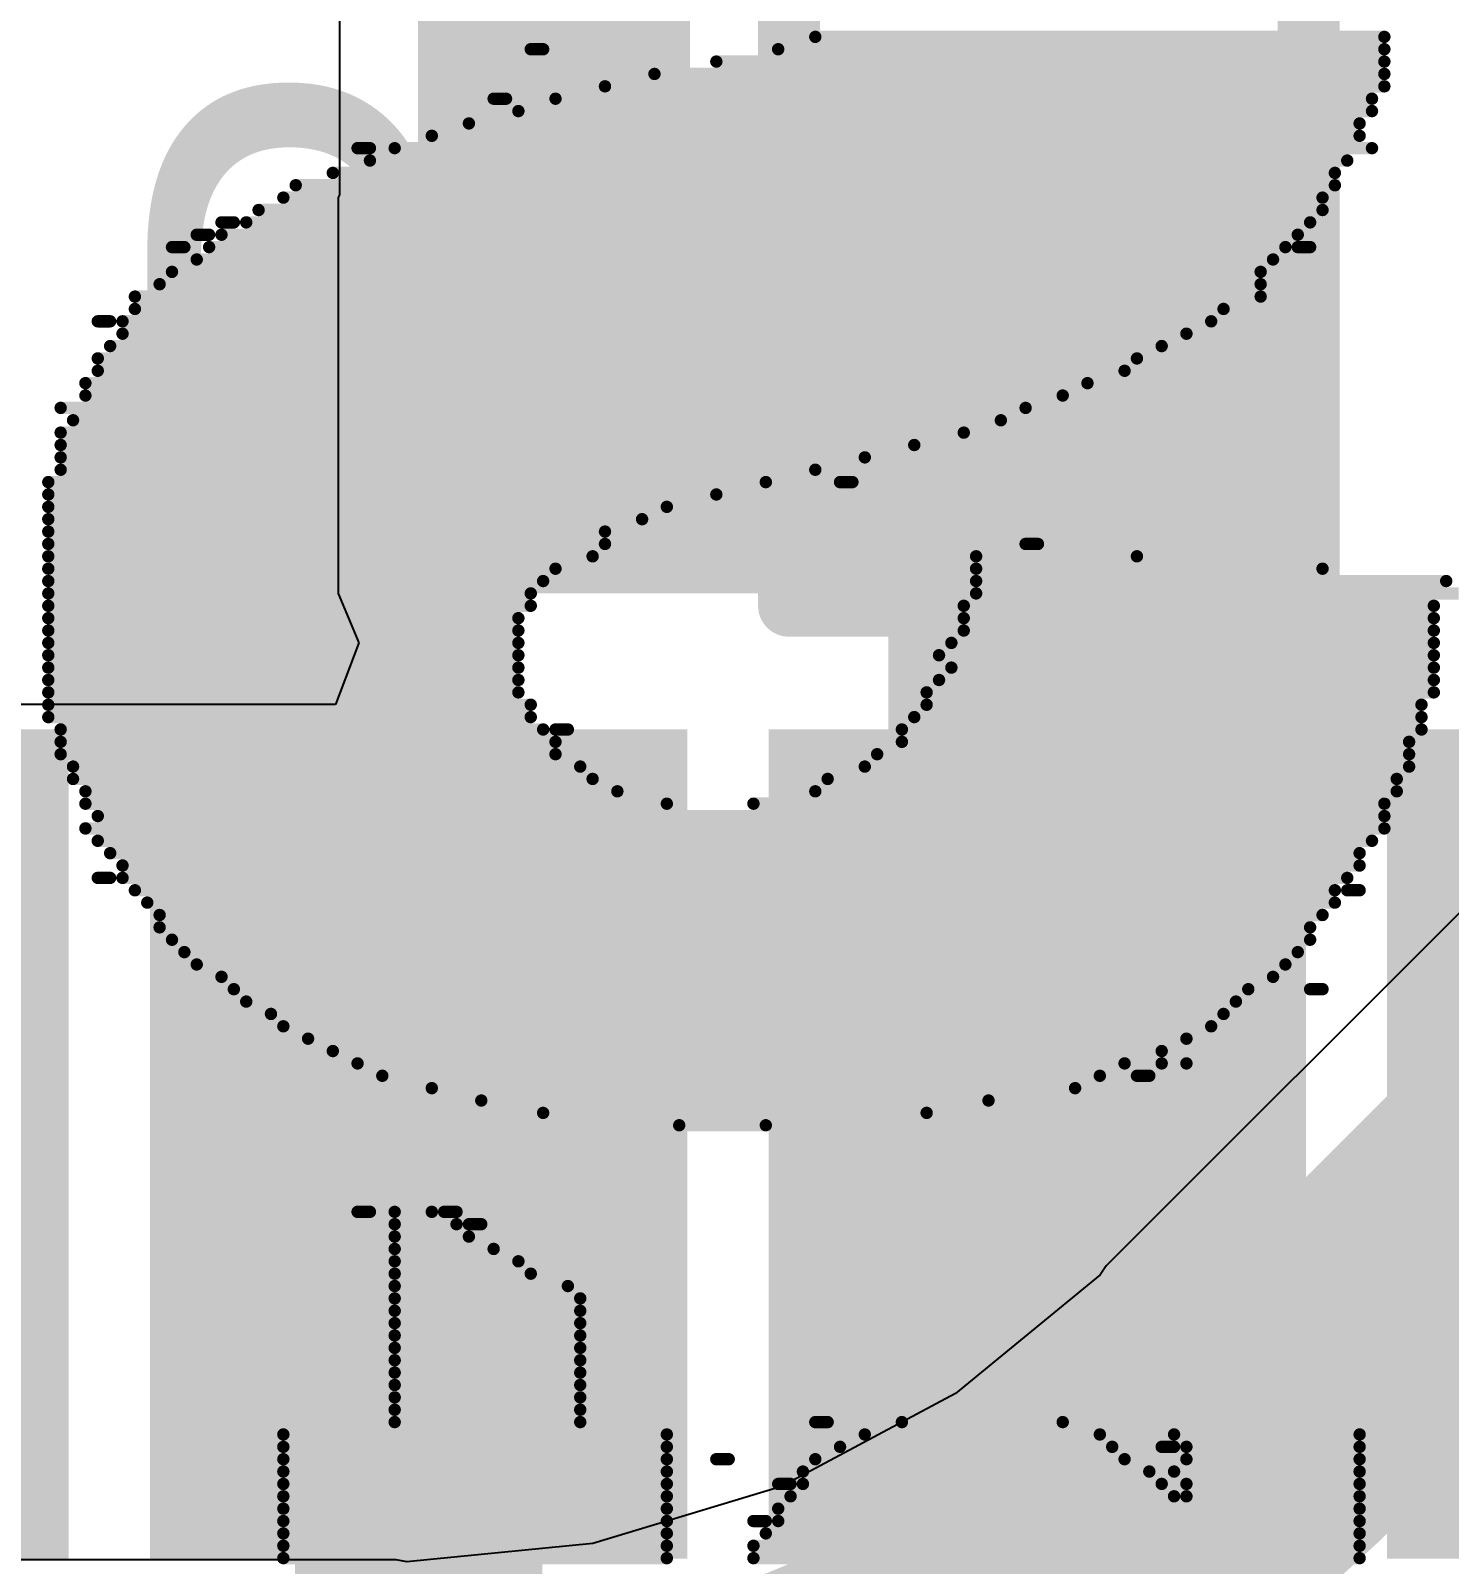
# Model space of a CAD drawing. Header units: inches. Extents: x -0.9 to 13.3, y -2.2 to 2.7.
# Drawn here: x 0.699 to 0.8137, y -0.4515 to -0.3275 of the extents above; entities that cross this region are included whole.
import ezdxf

# ---------------------------------------------------------------- set-up
doc = ezdxf.new("R2010")
doc.units = ezdxf.units.IN
doc.header["$MEASUREMENT"] = 0
for name, color, linetype in [('Board Outline', 216, 'Continuous'), ('Bottom Layer', 5, 'Continuous'), ('Bottom Overlay', 54, 'Continuous'), ('Dimension', 6, 'Continuous'), ('Top Layer', 1, 'Continuous'), ('Top Overlay', 2, 'Continuous'), ('Top Paste', 8, 'Continuous'), ('Top Solder', 216, 'Continuous')]:
    doc.layers.add(name, color=color, linetype=linetype)
doc.styles.add('Arial', font='', dxfattribs={"height": 0.2})
doc.styles.get('Arial').set_extended_font_data('Arial')

# ---------------------------------------------------------------- blocks, each defined once
blk = doc.blocks.new('38_SMD_M______16')
at = {"layer": 'Top Layer'}
for points in [[(0.31496045, -0.13267685), (0.37401555, -0.13267685), (0.37401555, -0.16810995), (0.31496045, -0.16810995)], [(0.31496085, -0.18267725), (0.37401595, -0.18267725), (0.37401595, -0.21811035), (0.31496085, -0.21811035)], [(0.31496055, -0.23267715), (0.37401565, -0.23267715), (0.37401565, -0.26811025), (0.31496055, -0.26811025)]]:
    blk.add_hatch(color=1, dxfattribs=at).paths.add_polyline_path(points)
at = {"layer": 'Top Paste'}
for points in [[(0.31496045, -0.13267685), (0.37401555, -0.13267685), (0.37401555, -0.16810995), (0.31496045, -0.16810995)], [(0.31496085, -0.18267725), (0.37401595, -0.18267725), (0.37401595, -0.21811035), (0.31496085, -0.21811035)], [(0.31496055, -0.23267715), (0.37401565, -0.23267715), (0.37401565, -0.26811025), (0.31496055, -0.26811025)]]:
    blk.add_hatch(color=8, dxfattribs=at).paths.add_polyline_path(points)
at = {"layer": 'Top Solder'}
for points in [[(0.31096075, -0.07867715), (0.37801585, -0.07867715), (0.37801585, -0.12211025), (0.31096075, -0.12211025)], [(0.31096045, -0.12867685), (0.37801555, -0.12867685), (0.37801555, -0.17210995), (0.31096045, -0.17210995)], [(0.31096085, -0.17867725), (0.37801595, -0.17867725), (0.37801595, -0.22211035), (0.31096085, -0.22211035)], [(0.31096055, -0.22867715), (0.37801565, -0.22867715), (0.37801565, -0.27211025), (0.31096055, -0.27211025)]]:
    blk.add_hatch(color=216, dxfattribs=at).paths.add_polyline_path(points)
blk = doc.blocks.new('R___0603_91')
at = {"layer": 'Top Layer'}
for points in [[(-0.0149999, 0.0175002), (-0.0149999, -0.0174998), (-0.0449999, -0.0174998), (-0.0449999, 0.0175002)], [(0.0449999, 0.0174998), (0.0449999, -0.0175002), (0.0149999, -0.0175002), (0.0149999, 0.0174998)]]:
    blk.add_hatch(color=1, dxfattribs=at).paths.add_polyline_path(points)
at = {"layer": 'Top Paste'}
for points in [[(-0.0149999, 0.0175002), (-0.0149999, -0.0174998), (-0.0449999, -0.0174998), (-0.0449999, 0.0175002)], [(0.0449999, 0.0174998), (0.0449999, -0.0175002), (0.0149999, -0.0175002), (0.0149999, 0.0174998)]]:
    blk.add_hatch(color=8, dxfattribs=at).paths.add_polyline_path(points)
at = {"layer": 'Top Solder'}
for points in [[(-0.0109999, 0.0215002), (-0.0109999, -0.0214998), (-0.0489999, -0.0214998), (-0.0489999, 0.0215002)], [(0.0489999, 0.0214998), (0.0489999, -0.0215002), (0.0109999, -0.0215002), (0.0109999, 0.0214998)]]:
    blk.add_hatch(color=216, dxfattribs=at).paths.add_polyline_path(points)
at = {"layer": 'Top Overlay', "const_width": 0.005}
for points in [[(-0.048, 0.0210002), (-0.0480001, -0.0209998)], [(-0.048, 0.0210002), (0.0480001, 0.0209998)], [(0.0480001, 0.0209998), (0.048, -0.0210002)], [(-0.0480001, -0.0209998), (0.048, -0.0210002)]]:
    blk.add_lwpolyline(points, dxfattribs=at)
at = {"layer": 'Top Overlay', "const_width": 0.0025}
for points in [[(-0.04925, 0.0210002, 1), (-0.04675, 0.0210002, 1)], [(-0.04925, 0.0210002, 1), (-0.04675, 0.0210002, 1)], [(0.0467501, 0.0209998, 1), (0.0492501, 0.0209998, 1)], [(0.0467501, 0.0209998, 1), (0.0492501, 0.0209998, 1)], [(-0.0492501, -0.0209998, 1), (-0.0467501, -0.0209998, 1)], [(-0.0492501, -0.0209998, 1), (-0.0467501, -0.0209998, 1)], [(0.04675, -0.0210002, 1), (0.04925, -0.0210002, 1)], [(0.04675, -0.0210002, 1), (0.04925, -0.0210002, 1)]]:
    blk.add_lwpolyline(points, format="xyb", close=True, dxfattribs=at)

msp = doc.modelspace()

# ---------------------------------------------------------------- hatches: boundary and pattern name
at = {"layer": 'Top Layer'}
msp.add_hatch(color=1, dxfattribs=at).paths.add_polyline_path([(0.7303412, -0.3730467), (0.7997782, -0.3730467), (0.7997782, -0.3410467), (0.7303412, -0.3410467)])

# ---------------------------------------------------------------- linework, layer by layer
at = {"layer": 'Board Outline', "const_width": 0.01}
msp.add_lwpolyline([(1.9986701, 0.2156704, -1.122171366645898), (-0.011594, -1.5132862)], format="xyb", dxfattribs=at)
at = {"layer": 'Bottom Layer'}
for p, q in [((0.885105, -0.3282196), (0.7859049, -0.4274197)), ((0.7859049, -0.4274197), (0.7854206, -0.4281445)), ((0.7854206, -0.4281445), (0.7737508, -0.4377216)), ((0.7737508, -0.4377216), (0.7596792, -0.445243)), ((0.7596792, -0.445243), (0.7444107, -0.4498747)), ((0.7444107, -0.4498747), (0.729387, -0.4513544)), ((0.7285319, -0.4511843), (0.3302784, -0.4511843)), ((0.729387, -0.4513544), (0.7285319, -0.4511843))]:
    msp.add_line(p, q, dxfattribs=at)
at = {"layer": 'Bottom Layer', "const_width": 0.025}
msp.add_lwpolyline([(0.7992426, -0.4407574), (1.1005007, -0.1394993)], dxfattribs=at)
msp.add_lwpolyline([(0.7992426, -0.4407574, -0.198912367379658), (0.7285319, -0.4700467)], format="xyb", dxfattribs=at)
at = {"layer": 'Bottom Layer', "const_width": 0.0125}
msp.add_lwpolyline([(0.7929926, -0.4407574, 1), (0.8054926, -0.4407574, 1)], format="xyb", close=True, dxfattribs=at)
msp.add_lwpolyline([(0.7929926, -0.4407574, 1), (0.8054926, -0.4407574, 1)], format="xyb", close=True, dxfattribs=at)
at = {"layer": 'Bottom Overlay', "const_width": 0.001}
for points in [[(0.7394044, -0.3290467), (0.7404044, -0.3290467)], [(0.7594044, -0.3290467), (0.8084044, -0.3290467)], [(0.7624044, -0.3280467), (0.8084044, -0.3280467)], [(0.7544044, -0.3300467), (0.8084044, -0.3300467)], [(0.7494044, -0.3310467), (0.8084044, -0.3310467)], [(0.7454044, -0.3320467), (0.8084044, -0.3320467)], [(0.7364044, -0.3330467), (0.7374044, -0.3330467)], [(0.7384044, -0.3340467), (0.8074044, -0.3340467)], [(0.7414044, -0.3330467), (0.8074044, -0.3330467)], [(0.7344044, -0.3350467), (0.8064044, -0.3350467)], [(0.7314044, -0.3360467), (0.8064044, -0.3360467)], [(0.7254044, -0.3370467), (0.7264044, -0.3370467)], [(0.7284044, -0.3370467), (0.8074044, -0.3370467)], [(0.7264044, -0.3380467), (0.8054044, -0.3380467)], [(0.7204044, -0.3400467), (0.8044044, -0.3400467)], [(0.7234044, -0.3390467), (0.8044044, -0.3390467)], [(0.7194044, -0.3410467), (0.8034044, -0.3410467)], [(0.7174044, -0.3420467), (0.8034044, -0.3420467)], [(0.7144044, -0.3430467), (0.7154044, -0.3430467)], [(0.7164044, -0.3430467), (0.8024044, -0.3430467)], [(0.7104044, -0.3450467), (0.7114044, -0.3450467)], [(0.7124044, -0.3440467), (0.7134044, -0.3440467)], [(0.7134044, -0.3450467), (0.8004044, -0.3450467)], [(0.7144044, -0.3440467), (0.8014044, -0.3440467)], [(0.8014044, -0.3450467), (0.8024044, -0.3450467)], [(0.7124044, -0.3460467), (0.7994044, -0.3460467)], [(0.7104044, -0.3470467), (0.7984044, -0.3470467)], [(0.7094044, -0.3480467), (0.7984044, -0.3480467)], [(0.7074044, -0.3490467), (0.7984044, -0.3490467)], [(0.7074044, -0.3500467), (0.7954044, -0.3500467)], [(0.7044044, -0.3510467), (0.7054044, -0.3510467)], [(0.7064044, -0.3510467), (0.7944044, -0.3510467)], [(0.7064044, -0.3520467), (0.7924044, -0.3520467)], [(0.7054044, -0.3530467), (0.7904044, -0.3530467)], [(0.7044044, -0.3540467), (0.7884044, -0.3540467)], [(0.7044044, -0.3550467), (0.7874044, -0.3550467)], [(0.7034044, -0.3560467), (0.7844044, -0.3560467)], [(0.7034044, -0.3570467), (0.7824044, -0.3570467)], [(0.7014044, -0.3580467), (0.7794044, -0.3580467)], [(0.7014044, -0.3600467), (0.7744044, -0.3600467)], [(0.7024044, -0.3590467), (0.7774044, -0.3590467)], [(0.7014044, -0.3610467), (0.7704044, -0.3610467)], [(0.7014044, -0.3620467), (0.7664044, -0.3620467)], [(0.7014044, -0.3630467), (0.7624044, -0.3630467)], [(0.7004044, -0.3640467), (0.7584044, -0.3640467)], [(0.7004044, -0.3650467), (0.7544044, -0.3650467)], [(0.7644044, -0.3640467), (0.7654044, -0.3640467)], [(0.7004044, -0.3660467), (0.7504044, -0.3660467)], [(0.7004044, -0.3670467), (0.7484044, -0.3670467)], [(0.7004044, -0.3680467), (0.7454044, -0.3680467)], [(0.7004044, -0.3690467), (0.7454044, -0.3690467)], [(0.7794044, -0.3690467), (0.7804044, -0.3690467)], [(0.7004044, -0.3700467), (0.7444044, -0.3700467)], [(0.7004044, -0.3710467), (0.7414044, -0.3710467)], [(0.7754044, -0.3700467), (0.7884044, -0.3700467)], [(0.7754044, -0.3710467), (0.8034044, -0.3710467)], [(0.7004044, -0.3720467), (0.7404044, -0.3720467)], [(0.7754044, -0.3720467), (0.8134044, -0.3720467)], [(0.7004044, -0.3730467), (0.7394044, -0.3730467)], [(0.7754044, -0.3730467), (0.8144044, -0.3730467)], [(0.7004044, -0.3740467), (0.7394044, -0.3740467)], [(0.7744044, -0.3740467), (0.8124044, -0.3740467)], [(0.7004044, -0.3750467), (0.7384044, -0.3750467)], [(0.7004044, -0.3760467), (0.7384044, -0.3760467)], [(0.7744044, -0.3750467), (0.8124044, -0.3750467)], [(0.7744044, -0.3760467), (0.8124044, -0.3760467)], [(0.7004044, -0.3770467), (0.7384044, -0.3770467)], [(0.7734044, -0.3770467), (0.8124044, -0.3770467)], [(0.7004044, -0.3780467), (0.7384044, -0.3780467)], [(0.7724044, -0.3780467), (0.8124044, -0.3780467)], [(0.7004044, -0.3790467), (0.7384044, -0.3790467)], [(0.7734044, -0.3790467), (0.8124044, -0.3790467)], [(0.7004044, -0.3800467), (0.7384044, -0.3800467)], [(0.7004044, -0.3810467), (0.7384044, -0.3810467)], [(0.7714044, -0.3810467), (0.8124044, -0.3810467)], [(0.7724044, -0.3800467), (0.8124044, -0.3800467)], [(0.7004044, -0.3820467), (0.7394044, -0.3820467)], [(0.7714044, -0.3820467), (0.8114044, -0.3820467)], [(0.7004044, -0.3830467), (0.7394044, -0.3830467)], [(0.7704044, -0.3830467), (0.8114044, -0.3830467)], [(0.7014044, -0.3840467), (0.7404044, -0.3840467)], [(0.7414044, -0.3840467), (0.7424044, -0.3840467)], [(0.7694044, -0.3840467), (0.8114044, -0.3840467)], [(0.7014044, -0.3850467), (0.7414044, -0.3850467)], [(0.7014044, -0.3860467), (0.7414044, -0.3860467)], [(0.7674044, -0.3860467), (0.8104044, -0.3860467)], [(0.7694044, -0.3850467), (0.8104044, -0.3850467)], [(0.7024044, -0.3870467), (0.7434044, -0.3870467)], [(0.7664044, -0.3870467), (0.8104044, -0.3870467)], [(0.7024044, -0.3880467), (0.7444044, -0.3880467)], [(0.7634044, -0.3880467), (0.8094044, -0.3880467)], [(0.7034044, -0.3890467), (0.7464044, -0.3890467)], [(0.7624044, -0.3890467), (0.8094044, -0.3890467)], [(0.7034044, -0.3900467), (0.7504044, -0.3900467)], [(0.7044044, -0.3910467), (0.8084044, -0.3910467)], [(0.7574044, -0.3900467), (0.8084044, -0.3900467)], [(0.7034044, -0.3920467), (0.8084044, -0.3920467)], [(0.7044044, -0.3930467), (0.8074044, -0.3930467)], [(0.7054044, -0.3940467), (0.8064044, -0.3940467)], [(0.7044044, -0.3960467), (0.7054044, -0.3960467)], [(0.7064044, -0.3950467), (0.8064044, -0.3950467)], [(0.7064044, -0.3960467), (0.8054044, -0.3960467)], [(0.7074044, -0.3970467), (0.8044044, -0.3970467)], [(0.8054044, -0.3970467), (0.8064044, -0.3970467)], [(0.7084044, -0.3980467), (0.8044044, -0.3980467)], [(0.7094044, -0.3990467), (0.8034044, -0.3990467)], [(0.7094044, -0.4000467), (0.8024044, -0.4000467)], [(0.7104044, -0.4010467), (0.8024044, -0.4010467)], [(0.7114044, -0.4020467), (0.8014044, -0.4020467)], [(0.7124044, -0.4030467), (0.8004044, -0.4030467)], [(0.7144044, -0.4040467), (0.7994044, -0.4040467)], [(0.7154044, -0.4050467), (0.7974044, -0.4050467)], [(0.8024044, -0.4050467), (0.8034044, -0.4050467)], [(0.7164044, -0.4060467), (0.7964044, -0.4060467)], [(0.7184044, -0.4070467), (0.7954044, -0.4070467)], [(0.7194044, -0.4080467), (0.7944044, -0.4080467)], [(0.7214044, -0.4090467), (0.7924044, -0.4090467)], [(0.7234044, -0.4100467), (0.7904044, -0.4100467)], [(0.7254044, -0.4110467), (0.7874044, -0.4110467)], [(0.7274044, -0.4120467), (0.7854044, -0.4120467)], [(0.7884044, -0.4120467), (0.7894044, -0.4120467)], [(0.7904044, -0.4110467), (0.7924044, -0.4110467)], [(0.7314044, -0.4130467), (0.7834044, -0.4130467)], [(0.7354044, -0.4140467), (0.7764044, -0.4140467)], [(0.7404044, -0.4150467), (0.7714044, -0.4150467)], [(0.7514044, -0.4160467), (0.7584044, -0.4160467)], [(0.7254044, -0.4230467), (0.7264044, -0.4230467)], [(0.7284044, -0.4230467), (0.7314044, -0.4230467)], [(0.7324044, -0.4230467), (0.7334044, -0.4230467)], [(0.7284044, -0.4240467), (0.7334044, -0.4240467)], [(0.7344044, -0.4240467), (0.7354044, -0.4240467)], [(0.7284044, -0.4250467), (0.7344044, -0.4250467)], [(0.7284044, -0.4260467), (0.7364044, -0.4260467)], [(0.7284044, -0.4270467), (0.7384044, -0.4270467)], [(0.7284044, -0.4280467), (0.7394044, -0.4280467)], [(0.7284044, -0.4290467), (0.7424044, -0.4290467)], [(0.7284044, -0.4300467), (0.7434044, -0.4300467)], [(0.7284044, -0.4310467), (0.7434044, -0.4310467)], [(0.7284044, -0.4320467), (0.7434044, -0.4320467)], [(0.7284044, -0.4330467), (0.7434044, -0.4330467)], [(0.7284044, -0.4340467), (0.7434044, -0.4340467)], [(0.7284044, -0.4350467), (0.7434044, -0.4350467)], [(0.7284044, -0.4360467), (0.7434044, -0.4360467)], [(0.7284044, -0.4370467), (0.7434044, -0.4370467)], [(0.7284044, -0.4380467), (0.7434044, -0.4380467)], [(0.7284044, -0.4390467), (0.7434044, -0.4390467)], [(0.7284044, -0.4400467), (0.7434044, -0.4400467)], [(0.7624044, -0.4400467), (0.7634044, -0.4400467)], [(0.7694044, -0.4400467), (0.7824044, -0.4400467)], [(0.7194044, -0.4410467), (0.7504044, -0.4410467)], [(0.7664044, -0.4410467), (0.7854044, -0.4410467)], [(0.7914044, -0.4410467), (0.8064044, -0.4410467)], [(0.7194044, -0.4420467), (0.7504044, -0.4420467)], [(0.7194044, -0.4430467), (0.7504044, -0.4430467)], [(0.7544044, -0.4430467), (0.7554044, -0.4430467)], [(0.7624044, -0.4430467), (0.7874044, -0.4430467)], [(0.7644044, -0.4420467), (0.7864044, -0.4420467)], [(0.7904044, -0.4420467), (0.7914044, -0.4420467)], [(0.7924044, -0.4420467), (0.8064044, -0.4420467)], [(0.7924044, -0.4430467), (0.8064044, -0.4430467)], [(0.7194044, -0.4440467), (0.7504044, -0.4440467)], [(0.7614044, -0.4440467), (0.7894044, -0.4440467)], [(0.7914044, -0.4440467), (0.8064044, -0.4440467)], [(0.7194044, -0.4450467), (0.7504044, -0.4450467)], [(0.7594044, -0.4450467), (0.7604044, -0.4450467)], [(0.7614044, -0.4450467), (0.7904044, -0.4450467)], [(0.7924044, -0.4450467), (0.8064044, -0.4450467)], [(0.7194044, -0.4460467), (0.7504044, -0.4460467)], [(0.7604044, -0.4460467), (0.7914044, -0.4460467)], [(0.7924044, -0.4460467), (0.8064044, -0.4460467)], [(0.7194044, -0.4470467), (0.7504044, -0.4470467)], [(0.7194044, -0.4480467), (0.7504044, -0.4480467)], [(0.7574044, -0.4480467), (0.7584044, -0.4480467)], [(0.7594044, -0.4470467), (0.8064044, -0.4470467)], [(0.7594044, -0.4480467), (0.8064044, -0.4480467)], [(0.7194044, -0.4490467), (0.7504044, -0.4490467)], [(0.7584044, -0.4490467), (0.8064044, -0.4490467)], [(0.7194044, -0.4500467), (0.7504044, -0.4500467)], [(0.7574044, -0.4500467), (0.8064044, -0.4500467)], [(0.7194044, -0.4510467), (0.7504044, -0.4510467)], [(0.7574044, -0.4510467), (0.8064044, -0.4510467)]]:
    msp.add_lwpolyline(points, dxfattribs=at)
at = {"layer": 'Bottom Overlay', "const_width": 0.0005}
for points in [[(0.7391544, -0.3290467, 1), (0.7396544, -0.3290467, 1)], [(0.7401544, -0.3290467, 1), (0.7406544, -0.3290467, 1)], [(0.7591544, -0.3290467, 1), (0.7596544, -0.3290467, 1)], [(0.7621544, -0.3280467, 1), (0.7626544, -0.3280467, 1)], [(0.8081544, -0.3280467, 1), (0.8086544, -0.3280467, 1)], [(0.8081544, -0.3290467, 1), (0.8086544, -0.3290467, 1)], [(0.7541544, -0.3300467, 1), (0.7546544, -0.3300467, 1)], [(0.8081544, -0.3300467, 1), (0.8086544, -0.3300467, 1)], [(0.7491544, -0.3310467, 1), (0.7496544, -0.3310467, 1)], [(0.8081544, -0.3310467, 1), (0.8086544, -0.3310467, 1)], [(0.7451544, -0.3320467, 1), (0.7456544, -0.3320467, 1)], [(0.8081544, -0.3320467, 1), (0.8086544, -0.3320467, 1)], [(0.7361544, -0.3330467, 1), (0.7366544, -0.3330467, 1)], [(0.7371544, -0.3330467, 1), (0.7376544, -0.3330467, 1)], [(0.7381544, -0.3340467, 1), (0.7386544, -0.3340467, 1)], [(0.7411544, -0.3330467, 1), (0.7416544, -0.3330467, 1)], [(0.8071544, -0.3330467, 1), (0.8076544, -0.3330467, 1)], [(0.8071544, -0.3340467, 1), (0.8076544, -0.3340467, 1)], [(0.7341544, -0.3350467, 1), (0.7346544, -0.3350467, 1)], [(0.8061544, -0.3350467, 1), (0.8066544, -0.3350467, 1)], [(0.7311544, -0.3360467, 1), (0.7316544, -0.3360467, 1)], [(0.8061544, -0.3360467, 1), (0.8066544, -0.3360467, 1)], [(0.7251544, -0.3370467, 1), (0.7256544, -0.3370467, 1)], [(0.7261544, -0.3370467, 1), (0.7266544, -0.3370467, 1)], [(0.7281544, -0.3370467, 1), (0.7286544, -0.3370467, 1)], [(0.8071544, -0.3370467, 1), (0.8076544, -0.3370467, 1)], [(0.7261544, -0.3380467, 1), (0.7266544, -0.3380467, 1)], [(0.8051544, -0.3380467, 1), (0.8056544, -0.3380467, 1)], [(0.7201544, -0.3400467, 1), (0.7206544, -0.3400467, 1)], [(0.7231544, -0.3390467, 1), (0.7236544, -0.3390467, 1)], [(0.8041544, -0.3390467, 1), (0.8046544, -0.3390467, 1)], [(0.8041544, -0.3400467, 1), (0.8046544, -0.3400467, 1)], [(0.7191544, -0.3410467, 1), (0.7196544, -0.3410467, 1)], [(0.8031544, -0.3410467, 1), (0.8036544, -0.3410467, 1)], [(0.7171544, -0.3420467, 1), (0.7176544, -0.3420467, 1)], [(0.8031544, -0.3420467, 1), (0.8036544, -0.3420467, 1)], [(0.7141544, -0.3430467, 1), (0.7146544, -0.3430467, 1)], [(0.7151544, -0.3430467, 1), (0.7156544, -0.3430467, 1)], [(0.7161544, -0.3430467, 1), (0.7166544, -0.3430467, 1)], [(0.8021544, -0.3430467, 1), (0.8026544, -0.3430467, 1)], [(0.7101544, -0.3450467, 1), (0.7106544, -0.3450467, 1)], [(0.7111544, -0.3450467, 1), (0.7116544, -0.3450467, 1)], [(0.7121544, -0.3440467, 1), (0.7126544, -0.3440467, 1)], [(0.7131544, -0.3440467, 1), (0.7136544, -0.3440467, 1)], [(0.7131544, -0.3450467, 1), (0.7136544, -0.3450467, 1)], [(0.7141544, -0.3440467, 1), (0.7146544, -0.3440467, 1)], [(0.8001544, -0.3450467, 1), (0.8006544, -0.3450467, 1)], [(0.8011544, -0.3440467, 1), (0.8016544, -0.3440467, 1)], [(0.8011544, -0.3450467, 1), (0.8016544, -0.3450467, 1)], [(0.8021544, -0.3450467, 1), (0.8026544, -0.3450467, 1)], [(0.7121544, -0.3460467, 1), (0.7126544, -0.3460467, 1)], [(0.7991544, -0.3460467, 1), (0.7996544, -0.3460467, 1)], [(0.7101544, -0.3470467, 1), (0.7106544, -0.3470467, 1)], [(0.7981544, -0.3470467, 1), (0.7986544, -0.3470467, 1)], [(0.7091544, -0.3480467, 1), (0.7096544, -0.3480467, 1)], [(0.7981544, -0.3480467, 1), (0.7986544, -0.3480467, 1)], [(0.7071544, -0.3490467, 1), (0.7076544, -0.3490467, 1)], [(0.7071544, -0.3500467, 1), (0.7076544, -0.3500467, 1)], [(0.7951544, -0.3500467, 1), (0.7956544, -0.3500467, 1)], [(0.7981544, -0.3490467, 1), (0.7986544, -0.3490467, 1)], [(0.7041544, -0.3510467, 1), (0.7046544, -0.3510467, 1)], [(0.7051544, -0.3510467, 1), (0.7056544, -0.3510467, 1)], [(0.7061544, -0.3510467, 1), (0.7066544, -0.3510467, 1)], [(0.7941544, -0.3510467, 1), (0.7946544, -0.3510467, 1)], [(0.7061544, -0.3520467, 1), (0.7066544, -0.3520467, 1)], [(0.7921544, -0.3520467, 1), (0.7926544, -0.3520467, 1)], [(0.7051544, -0.3530467, 1), (0.7056544, -0.3530467, 1)], [(0.7901544, -0.3530467, 1), (0.7906544, -0.3530467, 1)], [(0.7041544, -0.3540467, 1), (0.7046544, -0.3540467, 1)], [(0.7041544, -0.3550467, 1), (0.7046544, -0.3550467, 1)], [(0.7871544, -0.3550467, 1), (0.7876544, -0.3550467, 1)], [(0.7881544, -0.3540467, 1), (0.7886544, -0.3540467, 1)], [(0.7031544, -0.3560467, 1), (0.7036544, -0.3560467, 1)], [(0.7841544, -0.3560467, 1), (0.7846544, -0.3560467, 1)], [(0.7031544, -0.3570467, 1), (0.7036544, -0.3570467, 1)], [(0.7821544, -0.3570467, 1), (0.7826544, -0.3570467, 1)], [(0.7011544, -0.3580467, 1), (0.7016544, -0.3580467, 1)], [(0.7791544, -0.3580467, 1), (0.7796544, -0.3580467, 1)], [(0.7011544, -0.3600467, 1), (0.7016544, -0.3600467, 1)], [(0.7021544, -0.3590467, 1), (0.7026544, -0.3590467, 1)], [(0.7741544, -0.3600467, 1), (0.7746544, -0.3600467, 1)], [(0.7771544, -0.3590467, 1), (0.7776544, -0.3590467, 1)], [(0.7011544, -0.3610467, 1), (0.7016544, -0.3610467, 1)], [(0.7701544, -0.3610467, 1), (0.7706544, -0.3610467, 1)], [(0.7011544, -0.3620467, 1), (0.7016544, -0.3620467, 1)], [(0.7661544, -0.3620467, 1), (0.7666544, -0.3620467, 1)], [(0.7011544, -0.3630467, 1), (0.7016544, -0.3630467, 1)], [(0.7621544, -0.3630467, 1), (0.7626544, -0.3630467, 1)], [(0.7001544, -0.3640467, 1), (0.7006544, -0.3640467, 1)], [(0.7001544, -0.3650467, 1), (0.7006544, -0.3650467, 1)], [(0.7541544, -0.3650467, 1), (0.7546544, -0.3650467, 1)], [(0.7581544, -0.3640467, 1), (0.7586544, -0.3640467, 1)], [(0.7641544, -0.3640467, 1), (0.7646544, -0.3640467, 1)], [(0.7651544, -0.3640467, 1), (0.7656544, -0.3640467, 1)], [(0.7001544, -0.3660467, 1), (0.7006544, -0.3660467, 1)], [(0.7501544, -0.3660467, 1), (0.7506544, -0.3660467, 1)], [(0.7001544, -0.3670467, 1), (0.7006544, -0.3670467, 1)], [(0.7481544, -0.3670467, 1), (0.7486544, -0.3670467, 1)], [(0.7001544, -0.3680467, 1), (0.7006544, -0.3680467, 1)], [(0.7451544, -0.3680467, 1), (0.7456544, -0.3680467, 1)], [(0.7001544, -0.3690467, 1), (0.7006544, -0.3690467, 1)], [(0.7451544, -0.3690467, 1), (0.7456544, -0.3690467, 1)], [(0.7791544, -0.3690467, 1), (0.7796544, -0.3690467, 1)], [(0.7801544, -0.3690467, 1), (0.7806544, -0.3690467, 1)], [(0.7001544, -0.3700467, 1), (0.7006544, -0.3700467, 1)], [(0.7001544, -0.3710467, 1), (0.7006544, -0.3710467, 1)], [(0.7411544, -0.3710467, 1), (0.7416544, -0.3710467, 1)], [(0.7441544, -0.3700467, 1), (0.7446544, -0.3700467, 1)], [(0.7751544, -0.3700467, 1), (0.7756544, -0.3700467, 1)], [(0.7751544, -0.3710467, 1), (0.7756544, -0.3710467, 1)], [(0.7881544, -0.3700467, 1), (0.7886544, -0.3700467, 1)], [(0.8031544, -0.3710467, 1), (0.8036544, -0.3710467, 1)], [(0.7001544, -0.3720467, 1), (0.7006544, -0.3720467, 1)], [(0.7401544, -0.3720467, 1), (0.7406544, -0.3720467, 1)], [(0.7751544, -0.3720467, 1), (0.7756544, -0.3720467, 1)], [(0.8131544, -0.3720467, 1), (0.8136544, -0.3720467, 1)], [(0.7001544, -0.3730467, 1), (0.7006544, -0.3730467, 1)], [(0.7391544, -0.3730467, 1), (0.7396544, -0.3730467, 1)], [(0.7751544, -0.3730467, 1), (0.7756544, -0.3730467, 1)], [(0.7001544, -0.3740467, 1), (0.7006544, -0.3740467, 1)], [(0.7391544, -0.3740467, 1), (0.7396544, -0.3740467, 1)], [(0.7741544, -0.3740467, 1), (0.7746544, -0.3740467, 1)], [(0.8121544, -0.3740467, 1), (0.8126544, -0.3740467, 1)], [(0.7001544, -0.3750467, 1), (0.7006544, -0.3750467, 1)], [(0.7001544, -0.3760467, 1), (0.7006544, -0.3760467, 1)], [(0.7381544, -0.3750467, 1), (0.7386544, -0.3750467, 1)], [(0.7381544, -0.3760467, 1), (0.7386544, -0.3760467, 1)], [(0.7741544, -0.3750467, 1), (0.7746544, -0.3750467, 1)], [(0.7741544, -0.3760467, 1), (0.7746544, -0.3760467, 1)], [(0.8121544, -0.3750467, 1), (0.8126544, -0.3750467, 1)], [(0.8121544, -0.3760467, 1), (0.8126544, -0.3760467, 1)], [(0.7001544, -0.3770467, 1), (0.7006544, -0.3770467, 1)], [(0.7381544, -0.3770467, 1), (0.7386544, -0.3770467, 1)], [(0.7731544, -0.3770467, 1), (0.7736544, -0.3770467, 1)], [(0.8121544, -0.3770467, 1), (0.8126544, -0.3770467, 1)], [(0.7001544, -0.3780467, 1), (0.7006544, -0.3780467, 1)], [(0.7381544, -0.3780467, 1), (0.7386544, -0.3780467, 1)], [(0.7721544, -0.3780467, 1), (0.7726544, -0.3780467, 1)], [(0.8121544, -0.3780467, 1), (0.8126544, -0.3780467, 1)], [(0.7001544, -0.3790467, 1), (0.7006544, -0.3790467, 1)], [(0.7381544, -0.3790467, 1), (0.7386544, -0.3790467, 1)], [(0.7731544, -0.3790467, 1), (0.7736544, -0.3790467, 1)], [(0.8121544, -0.3790467, 1), (0.8126544, -0.3790467, 1)], [(0.7001544, -0.3800467, 1), (0.7006544, -0.3800467, 1)], [(0.7001544, -0.3810467, 1), (0.7006544, -0.3810467, 1)], [(0.7381544, -0.3800467, 1), (0.7386544, -0.3800467, 1)], [(0.7381544, -0.3810467, 1), (0.7386544, -0.3810467, 1)], [(0.7711544, -0.3810467, 1), (0.7716544, -0.3810467, 1)], [(0.7721544, -0.3800467, 1), (0.7726544, -0.3800467, 1)], [(0.8121544, -0.3800467, 1), (0.8126544, -0.3800467, 1)], [(0.8121544, -0.3810467, 1), (0.8126544, -0.3810467, 1)], [(0.7001544, -0.3820467, 1), (0.7006544, -0.3820467, 1)], [(0.7391544, -0.3820467, 1), (0.7396544, -0.3820467, 1)], [(0.7711544, -0.3820467, 1), (0.7716544, -0.3820467, 1)], [(0.8111544, -0.3820467, 1), (0.8116544, -0.3820467, 1)], [(0.7001544, -0.3830467, 1), (0.7006544, -0.3830467, 1)], [(0.7391544, -0.3830467, 1), (0.7396544, -0.3830467, 1)], [(0.7701544, -0.3830467, 1), (0.7706544, -0.3830467, 1)], [(0.8111544, -0.3830467, 1), (0.8116544, -0.3830467, 1)], [(0.7011544, -0.3840467, 1), (0.7016544, -0.3840467, 1)], [(0.7401544, -0.3840467, 1), (0.7406544, -0.3840467, 1)], [(0.7411544, -0.3840467, 1), (0.7416544, -0.3840467, 1)], [(0.7421544, -0.3840467, 1), (0.7426544, -0.3840467, 1)], [(0.7691544, -0.3840467, 1), (0.7696544, -0.3840467, 1)], [(0.8111544, -0.3840467, 1), (0.8116544, -0.3840467, 1)], [(0.7011544, -0.3850467, 1), (0.7016544, -0.3850467, 1)], [(0.7011544, -0.3860467, 1), (0.7016544, -0.3860467, 1)], [(0.7411544, -0.3850467, 1), (0.7416544, -0.3850467, 1)], [(0.7411544, -0.3860467, 1), (0.7416544, -0.3860467, 1)], [(0.7671544, -0.3860467, 1), (0.7676544, -0.3860467, 1)], [(0.7691544, -0.3850467, 1), (0.7696544, -0.3850467, 1)], [(0.8101544, -0.3850467, 1), (0.8106544, -0.3850467, 1)], [(0.8101544, -0.3860467, 1), (0.8106544, -0.3860467, 1)], [(0.7021544, -0.3870467, 1), (0.7026544, -0.3870467, 1)], [(0.7431544, -0.3870467, 1), (0.7436544, -0.3870467, 1)], [(0.7661544, -0.3870467, 1), (0.7666544, -0.3870467, 1)], [(0.8101544, -0.3870467, 1), (0.8106544, -0.3870467, 1)], [(0.7021544, -0.3880467, 1), (0.7026544, -0.3880467, 1)], [(0.7441544, -0.3880467, 1), (0.7446544, -0.3880467, 1)], [(0.7631544, -0.3880467, 1), (0.7636544, -0.3880467, 1)], [(0.8091544, -0.3880467, 1), (0.8096544, -0.3880467, 1)], [(0.7031544, -0.3890467, 1), (0.7036544, -0.3890467, 1)], [(0.7461544, -0.3890467, 1), (0.7466544, -0.3890467, 1)], [(0.7621544, -0.3890467, 1), (0.7626544, -0.3890467, 1)], [(0.8091544, -0.3890467, 1), (0.8096544, -0.3890467, 1)], [(0.7031544, -0.3900467, 1), (0.7036544, -0.3900467, 1)], [(0.7041544, -0.3910467, 1), (0.7046544, -0.3910467, 1)], [(0.7501544, -0.3900467, 1), (0.7506544, -0.3900467, 1)], [(0.7571544, -0.3900467, 1), (0.7576544, -0.3900467, 1)], [(0.8081544, -0.3900467, 1), (0.8086544, -0.3900467, 1)], [(0.8081544, -0.3910467, 1), (0.8086544, -0.3910467, 1)], [(0.7031544, -0.3920467, 1), (0.7036544, -0.3920467, 1)], [(0.8081544, -0.3920467, 1), (0.8086544, -0.3920467, 1)], [(0.7041544, -0.3930467, 1), (0.7046544, -0.3930467, 1)], [(0.8071544, -0.3930467, 1), (0.8076544, -0.3930467, 1)], [(0.7051544, -0.3940467, 1), (0.7056544, -0.3940467, 1)], [(0.8061544, -0.3940467, 1), (0.8066544, -0.3940467, 1)], [(0.7041544, -0.3960467, 1), (0.7046544, -0.3960467, 1)], [(0.7051544, -0.3960467, 1), (0.7056544, -0.3960467, 1)], [(0.7061544, -0.3950467, 1), (0.7066544, -0.3950467, 1)], [(0.7061544, -0.3960467, 1), (0.7066544, -0.3960467, 1)], [(0.8051544, -0.3960467, 1), (0.8056544, -0.3960467, 1)], [(0.8061544, -0.3950467, 1), (0.8066544, -0.3950467, 1)], [(0.7071544, -0.3970467, 1), (0.7076544, -0.3970467, 1)], [(0.8041544, -0.3970467, 1), (0.8046544, -0.3970467, 1)], [(0.8051544, -0.3970467, 1), (0.8056544, -0.3970467, 1)], [(0.8061544, -0.3970467, 1), (0.8066544, -0.3970467, 1)], [(0.7081544, -0.3980467, 1), (0.7086544, -0.3980467, 1)], [(0.8041544, -0.3980467, 1), (0.8046544, -0.3980467, 1)], [(0.7091544, -0.3990467, 1), (0.7096544, -0.3990467, 1)], [(0.8031544, -0.3990467, 1), (0.8036544, -0.3990467, 1)], [(0.7091544, -0.4000467, 1), (0.7096544, -0.4000467, 1)], [(0.8021544, -0.4000467, 1), (0.8026544, -0.4000467, 1)], [(0.7101544, -0.4010467, 1), (0.7106544, -0.4010467, 1)], [(0.7111544, -0.4020467, 1), (0.7116544, -0.4020467, 1)], [(0.8011544, -0.4020467, 1), (0.8016544, -0.4020467, 1)], [(0.8021544, -0.4010467, 1), (0.8026544, -0.4010467, 1)], [(0.7121544, -0.4030467, 1), (0.7126544, -0.4030467, 1)], [(0.8001544, -0.4030467, 1), (0.8006544, -0.4030467, 1)], [(0.7141544, -0.4040467, 1), (0.7146544, -0.4040467, 1)], [(0.7991544, -0.4040467, 1), (0.7996544, -0.4040467, 1)], [(0.7151544, -0.4050467, 1), (0.7156544, -0.4050467, 1)], [(0.7971544, -0.4050467, 1), (0.7976544, -0.4050467, 1)], [(0.8021544, -0.4050467, 1), (0.8026544, -0.4050467, 1)], [(0.8031544, -0.4050467, 1), (0.8036544, -0.4050467, 1)], [(0.7161544, -0.4060467, 1), (0.7166544, -0.4060467, 1)], [(0.7181544, -0.4070467, 1), (0.7186544, -0.4070467, 1)], [(0.7951544, -0.4070467, 1), (0.7956544, -0.4070467, 1)], [(0.7961544, -0.4060467, 1), (0.7966544, -0.4060467, 1)], [(0.7191544, -0.4080467, 1), (0.7196544, -0.4080467, 1)], [(0.7941544, -0.4080467, 1), (0.7946544, -0.4080467, 1)], [(0.7211544, -0.4090467, 1), (0.7216544, -0.4090467, 1)], [(0.7921544, -0.4090467, 1), (0.7926544, -0.4090467, 1)], [(0.7231544, -0.4100467, 1), (0.7236544, -0.4100467, 1)], [(0.7901544, -0.4100467, 1), (0.7906544, -0.4100467, 1)], [(0.7251544, -0.4110467, 1), (0.7256544, -0.4110467, 1)], [(0.7271544, -0.4120467, 1), (0.7276544, -0.4120467, 1)], [(0.7851544, -0.4120467, 1), (0.7856544, -0.4120467, 1)], [(0.7871544, -0.4110467, 1), (0.7876544, -0.4110467, 1)], [(0.7881544, -0.4120467, 1), (0.7886544, -0.4120467, 1)], [(0.7891544, -0.4120467, 1), (0.7896544, -0.4120467, 1)], [(0.7901544, -0.4110467, 1), (0.7906544, -0.4110467, 1)], [(0.7921544, -0.4110467, 1), (0.7926544, -0.4110467, 1)], [(0.7311544, -0.4130467, 1), (0.7316544, -0.4130467, 1)], [(0.7831544, -0.4130467, 1), (0.7836544, -0.4130467, 1)], [(0.7351544, -0.4140467, 1), (0.7356544, -0.4140467, 1)], [(0.7761544, -0.4140467, 1), (0.7766544, -0.4140467, 1)], [(0.7401544, -0.4150467, 1), (0.7406544, -0.4150467, 1)], [(0.7711544, -0.4150467, 1), (0.7716544, -0.4150467, 1)], [(0.7511544, -0.4160467, 1), (0.7516544, -0.4160467, 1)], [(0.7581544, -0.4160467, 1), (0.7586544, -0.4160467, 1)], [(0.7251544, -0.4230467, 1), (0.7256544, -0.4230467, 1)], [(0.7261544, -0.4230467, 1), (0.7266544, -0.4230467, 1)], [(0.7281544, -0.4230467, 1), (0.7286544, -0.4230467, 1)], [(0.7311544, -0.4230467, 1), (0.7316544, -0.4230467, 1)], [(0.7321544, -0.4230467, 1), (0.7326544, -0.4230467, 1)], [(0.7331544, -0.4230467, 1), (0.7336544, -0.4230467, 1)], [(0.7281544, -0.4240467, 1), (0.7286544, -0.4240467, 1)], [(0.7331544, -0.4240467, 1), (0.7336544, -0.4240467, 1)], [(0.7341544, -0.4240467, 1), (0.7346544, -0.4240467, 1)], [(0.7351544, -0.4240467, 1), (0.7356544, -0.4240467, 1)], [(0.7281544, -0.4250467, 1), (0.7286544, -0.4250467, 1)], [(0.7341544, -0.4250467, 1), (0.7346544, -0.4250467, 1)], [(0.7281544, -0.4260467, 1), (0.7286544, -0.4260467, 1)], [(0.7281544, -0.4270467, 1), (0.7286544, -0.4270467, 1)], [(0.7361544, -0.4260467, 1), (0.7366544, -0.4260467, 1)], [(0.7381544, -0.4270467, 1), (0.7386544, -0.4270467, 1)], [(0.7281544, -0.4280467, 1), (0.7286544, -0.4280467, 1)], [(0.7391544, -0.4280467, 1), (0.7396544, -0.4280467, 1)], [(0.7281544, -0.4290467, 1), (0.7286544, -0.4290467, 1)], [(0.7421544, -0.4290467, 1), (0.7426544, -0.4290467, 1)], [(0.7281544, -0.4300467, 1), (0.7286544, -0.4300467, 1)], [(0.7431544, -0.4300467, 1), (0.7436544, -0.4300467, 1)], [(0.7281544, -0.4310467, 1), (0.7286544, -0.4310467, 1)], [(0.7431544, -0.4310467, 1), (0.7436544, -0.4310467, 1)], [(0.7281544, -0.4320467, 1), (0.7286544, -0.4320467, 1)], [(0.7281544, -0.4330467, 1), (0.7286544, -0.4330467, 1)], [(0.7431544, -0.4320467, 1), (0.7436544, -0.4320467, 1)], [(0.7431544, -0.4330467, 1), (0.7436544, -0.4330467, 1)], [(0.7281544, -0.4340467, 1), (0.7286544, -0.4340467, 1)], [(0.7431544, -0.4340467, 1), (0.7436544, -0.4340467, 1)], [(0.7281544, -0.4350467, 1), (0.7286544, -0.4350467, 1)], [(0.7431544, -0.4350467, 1), (0.7436544, -0.4350467, 1)], [(0.7281544, -0.4360467, 1), (0.7286544, -0.4360467, 1)], [(0.7431544, -0.4360467, 1), (0.7436544, -0.4360467, 1)], [(0.7281544, -0.4370467, 1), (0.7286544, -0.4370467, 1)], [(0.7281544, -0.4380467, 1), (0.7286544, -0.4380467, 1)], [(0.7431544, -0.4370467, 1), (0.7436544, -0.4370467, 1)], [(0.7431544, -0.4380467, 1), (0.7436544, -0.4380467, 1)], [(0.7281544, -0.4390467, 1), (0.7286544, -0.4390467, 1)], [(0.7431544, -0.4390467, 1), (0.7436544, -0.4390467, 1)], [(0.7281544, -0.4400467, 1), (0.7286544, -0.4400467, 1)], [(0.7431544, -0.4400467, 1), (0.7436544, -0.4400467, 1)], [(0.7621544, -0.4400467, 1), (0.7626544, -0.4400467, 1)], [(0.7631544, -0.4400467, 1), (0.7636544, -0.4400467, 1)], [(0.7691544, -0.4400467, 1), (0.7696544, -0.4400467, 1)], [(0.7821544, -0.4400467, 1), (0.7826544, -0.4400467, 1)], [(0.7191544, -0.4410467, 1), (0.7196544, -0.4410467, 1)], [(0.7501544, -0.4410467, 1), (0.7506544, -0.4410467, 1)], [(0.7661544, -0.4410467, 1), (0.7666544, -0.4410467, 1)], [(0.7851544, -0.4410467, 1), (0.7856544, -0.4410467, 1)], [(0.7911544, -0.4410467, 1), (0.7916544, -0.4410467, 1)], [(0.8061544, -0.4410467, 1), (0.8066544, -0.4410467, 1)], [(0.7191544, -0.4420467, 1), (0.7196544, -0.4420467, 1)], [(0.7191544, -0.4430467, 1), (0.7196544, -0.4430467, 1)], [(0.7501544, -0.4420467, 1), (0.7506544, -0.4420467, 1)], [(0.7501544, -0.4430467, 1), (0.7506544, -0.4430467, 1)], [(0.7541544, -0.4430467, 1), (0.7546544, -0.4430467, 1)], [(0.7551544, -0.4430467, 1), (0.7556544, -0.4430467, 1)], [(0.7621544, -0.4430467, 1), (0.7626544, -0.4430467, 1)], [(0.7641544, -0.4420467, 1), (0.7646544, -0.4420467, 1)], [(0.7861544, -0.4420467, 1), (0.7866544, -0.4420467, 1)], [(0.7871544, -0.4430467, 1), (0.7876544, -0.4430467, 1)], [(0.7901544, -0.4420467, 1), (0.7906544, -0.4420467, 1)], [(0.7911544, -0.4420467, 1), (0.7916544, -0.4420467, 1)], [(0.7921544, -0.4420467, 1), (0.7926544, -0.4420467, 1)], [(0.7921544, -0.4430467, 1), (0.7926544, -0.4430467, 1)], [(0.8061544, -0.4420467, 1), (0.8066544, -0.4420467, 1)], [(0.8061544, -0.4430467, 1), (0.8066544, -0.4430467, 1)], [(0.7191544, -0.4440467, 1), (0.7196544, -0.4440467, 1)], [(0.7501544, -0.4440467, 1), (0.7506544, -0.4440467, 1)], [(0.7611544, -0.4440467, 1), (0.7616544, -0.4440467, 1)], [(0.7891544, -0.4440467, 1), (0.7896544, -0.4440467, 1)], [(0.7911544, -0.4440467, 1), (0.7916544, -0.4440467, 1)], [(0.8061544, -0.4440467, 1), (0.8066544, -0.4440467, 1)], [(0.7191544, -0.4450467, 1), (0.7196544, -0.4450467, 1)], [(0.7501544, -0.4450467, 1), (0.7506544, -0.4450467, 1)], [(0.7591544, -0.4450467, 1), (0.7596544, -0.4450467, 1)], [(0.7601544, -0.4450467, 1), (0.7606544, -0.4450467, 1)], [(0.7611544, -0.4450467, 1), (0.7616544, -0.4450467, 1)], [(0.7901544, -0.4450467, 1), (0.7906544, -0.4450467, 1)], [(0.7921544, -0.4450467, 1), (0.7926544, -0.4450467, 1)], [(0.8061544, -0.4450467, 1), (0.8066544, -0.4450467, 1)], [(0.7191544, -0.4460467, 1), (0.7196544, -0.4460467, 1)], [(0.7501544, -0.4460467, 1), (0.7506544, -0.4460467, 1)], [(0.7601544, -0.4460467, 1), (0.7606544, -0.4460467, 1)], [(0.7911544, -0.4460467, 1), (0.7916544, -0.4460467, 1)], [(0.7921544, -0.4460467, 1), (0.7926544, -0.4460467, 1)], [(0.8061544, -0.4460467, 1), (0.8066544, -0.4460467, 1)], [(0.7191544, -0.4470467, 1), (0.7196544, -0.4470467, 1)], [(0.7191544, -0.4480467, 1), (0.7196544, -0.4480467, 1)], [(0.7501544, -0.4470467, 1), (0.7506544, -0.4470467, 1)], [(0.7501544, -0.4480467, 1), (0.7506544, -0.4480467, 1)], [(0.7571544, -0.4480467, 1), (0.7576544, -0.4480467, 1)], [(0.7581544, -0.4480467, 1), (0.7586544, -0.4480467, 1)], [(0.7591544, -0.4470467, 1), (0.7596544, -0.4470467, 1)], [(0.7591544, -0.4480467, 1), (0.7596544, -0.4480467, 1)], [(0.8061544, -0.4470467, 1), (0.8066544, -0.4470467, 1)], [(0.8061544, -0.4480467, 1), (0.8066544, -0.4480467, 1)], [(0.7191544, -0.4490467, 1), (0.7196544, -0.4490467, 1)], [(0.7501544, -0.4490467, 1), (0.7506544, -0.4490467, 1)], [(0.7581544, -0.4490467, 1), (0.7586544, -0.4490467, 1)], [(0.8061544, -0.4490467, 1), (0.8066544, -0.4490467, 1)], [(0.7191544, -0.4500467, 1), (0.7196544, -0.4500467, 1)], [(0.7501544, -0.4500467, 1), (0.7506544, -0.4500467, 1)], [(0.7571544, -0.4500467, 1), (0.7576544, -0.4500467, 1)], [(0.8061544, -0.4500467, 1), (0.8066544, -0.4500467, 1)], [(0.7191544, -0.4510467, 1), (0.7196544, -0.4510467, 1)], [(0.7501544, -0.4510467, 1), (0.7506544, -0.4510467, 1)], [(0.7571544, -0.4510467, 1), (0.7576544, -0.4510467, 1)], [(0.8061544, -0.4510467, 1), (0.8066544, -0.4510467, 1)]]:
    msp.add_lwpolyline(points, format="xyb", close=True, dxfattribs=at)
at = {"layer": 'Dimension', "const_width": 0.01}
msp.add_lwpolyline([(0.0408131, 0.0155972, -3.064050539179198), (0.0296403, -1.5298955)], format="xyb", dxfattribs=at)
at = {"layer": 'Top Layer'}
for p, q in [((0.7239454, -0.0436217), (0.7239454, -0.3408087)), ((0.7239454, -0.3408087), (0.7238468, -0.3410467)), ((0.7238468, -0.3410467), (0.7238468, -0.3730467)), ((0.7238468, -0.3730467), (0.7254973, -0.3770312)), ((0.7254973, -0.3770312), (0.7236084, -0.3820312)), ((0.7016247, -0.3820309), (0.6590581, -0.3820309)), ((0.704058, -0.3820308), (0.7016247, -0.3820309)), ((0.7090581, -0.3820312), (0.704058, -0.3820308)), ((0.7236084, -0.3820312), (0.7090581, -0.3820312))]:
    msp.add_line(p, q, dxfattribs=at)
for points, const_width in [([(0.7412784, -0.3600467), (0.7412784, -0.0436217)], 0.022), ([(0.7808099, -0.416027), (0.7808099, -0.3565149)], 0.025), ([(0.7690771, -0.3560466), (0.7812782, -0.3560466)], 0.022), ([(0.7798101, -0.4170268), (0.7808099, -0.416027)], 0.025), ([(0.7798101, -0.4170268), (0.7803416, -0.4175583)], 0.025), ([(0.7303412, -0.6259839), (0.7303412, -0.4175587)], 0.02)]:
    msp.add_lwpolyline(points, dxfattribs=dict(at, const_width=const_width))
for points, const_width in [([(0.7745599, -0.3565149, 1), (0.7870599, -0.3565149, 1)], 0.0125), ([(0.7635771, -0.3560466, 1), (0.7745771, -0.3560466, 1)], 0.011), ([(0.7757782, -0.3560466, 1), (0.7867782, -0.3560466, 1)], 0.011), ([(0.7357784, -0.3600467, 1), (0.7467784, -0.3600467, 1)], 0.011), ([(0.7745599, -0.416027, 1), (0.7870599, -0.416027, 1)], 0.0125), ([(0.7745599, -0.416027, 1), (0.7870599, -0.416027, 1)], 0.0125), ([(0.7735601, -0.4170268, 1), (0.7860601, -0.4170268, 1)], 0.0125), ([(0.7735601, -0.4170268, 1), (0.7860601, -0.4170268, 1)], 0.0125), ([(0.7740916, -0.4175583, 1), (0.7865916, -0.4175583, 1)], 0.0125), ([(0.7253412, -0.4175587, 1), (0.7353412, -0.4175587, 1)], 0.01)]:
    msp.add_lwpolyline(points, format="xyb", close=True, dxfattribs=dict(at, const_width=const_width))

# ---------------------------------------------------------------- block references
at = {"rotation": 90}
for name, p in [('R___0603_91', (0.7812784, -0.3260467)), ('38_SMD_M______16', (0.5799478, -0.7620467))]:
    msp.add_blockref(name, p, dxfattribs=at)

# ---------------------------------------------------------------- texts
at = {"layer": 'Top Overlay', "style": 'Arial'}
msp.add_text('R21', height=0.04, rotation=90, dxfattribs=at).set_placement((0.7484086, -0.3679699))

doc.saveas('drawing.dxf')
